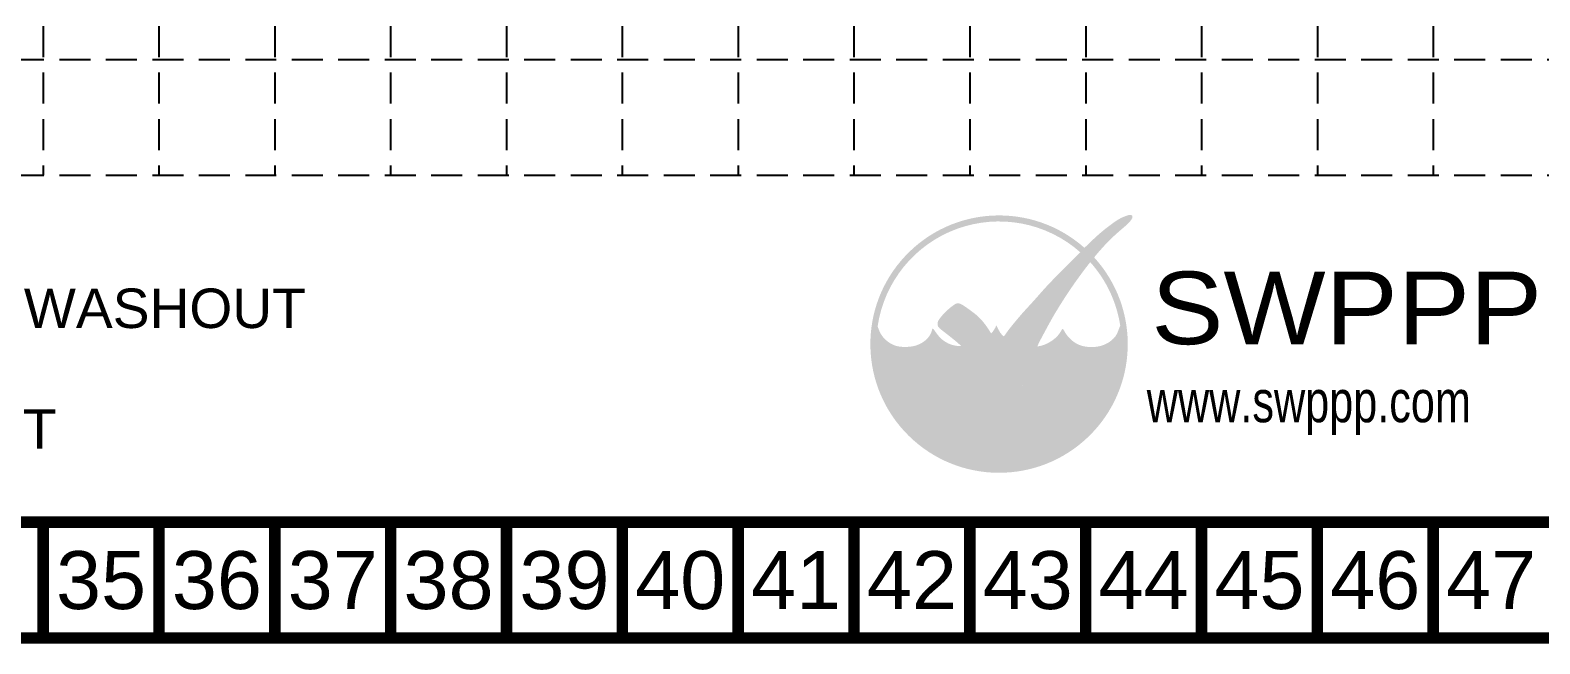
# Model space of a CAD drawing. Header units: inches. Extents: x -1048 to 3444, y -297 to 2513.
# Drawn here: x 1400 to 2313, y -297 to 74 of the extents above; entities that cross this region are included whole.
import ezdxf
from ezdxf.enums import TextEntityAlignment as Align

# ---------------------------------------------------------------- set-up
doc = ezdxf.new("R2010")
doc.units = ezdxf.units.IN
doc.header["$MEASUREMENT"] = 0
doc.linetypes.add('HIDDEN', pattern=[0.375, 0.25, -0.125])
for name, color, linetype in [('BASE', 7, 'Continuous'), ('GRID', 254, 'HIDDEN'), ('LEGEND', 7, 'Continuous'), ('LOGO', 7, 'Continuous')]:
    doc.layers.add(name, color=color, linetype=linetype)
doc.styles.add("L200'", font='ARIAL.TTF', dxfattribs={"height": 0.001969})
doc.styles.add('LOGO1', font='ROCKEB.TTF', dxfattribs={"height": 25})
doc.styles.get("Standard").update_dxf_attribs({"font": 'ARIAL.TTF', "height": 6})

msp = doc.modelspace()

# ---------------------------------------------------------------- hatches: boundary and pattern name
at = {"layer": 'LOGO'}
h = msp.add_hatch(color=170, dxfattribs=at)
h.paths.add_polyline_path([(1980.85, -147.68), (1979.99, -146.79), (1979.33, -146.02), (1978.79, -145.3), (1978.2, -144.41), (1977.56, -143.29), (1977.02, -142.24), (1976.66, -141.51), (1976.29, -140.74), (1975.93, -139.95), (1975.58, -139.15), (1975.07, -137.98), (1974.5, -136.56), (1974.09, -135.47), (1973.83, -134.79), (1973.58, -134.11), (1973.33, -133.44), (1973.08, -132.75), (1972.8, -132.05), (1972.51, -131.32), (1972.21, -130.58), (1971.88, -129.82), (1971.53, -129.04), (1971.17, -128.25), (1970.78, -127.46), (1970.38, -126.66), (1969.95, -125.86), (1969.51, -125.06), (1969.06, -124.27), (1968.59, -123.5), (1968.11, -122.73), (1967.62, -121.99), (1967.13, -121.27), (1966.64, -120.58), (1966.16, -119.92), (1965.68, -119.3), (1965.2, -118.71), (1964.73, -118.15), (1964.24, -117.6), (1963.75, -117.07), (1963.31, -116.62), (1962.01, -116.63), (1960.51, -116.47), (1959.29, -116.24), (1958.45, -116.04), (1957.62, -115.81), (1956.79, -115.52), (1955.59, -115.05), (1954.09, -114.26), (1952.7, -113.36), (1951.46, -112.37), (1950.38, -111.31), (1949.43, -110.23), (1948.63, -109.2), (1947.98, -108.31), (1947.46, -107.57), (1947.2, -107.2), (1946.96, -106.88), (1946.75, -106.61), (1946.56, -106.38), (1946.4, -106.22), (1946.26, -106.11), (1946.14, -106.06), (1946.04, -106.07), (1945.96, -106.13), (1945.88, -106.25), (1945.81, -106.4), (1945.74, -106.6), (1945.67, -106.83), (1945.47, -107.47), (1945.15, -108.39), (1944.74, -109.29), (1944.32, -110.06), (1943.78, -110.86), (1943.15, -111.66), (1942.42, -112.44), (1941.6, -113.2), (1940.68, -113.91), (1939.69, -114.57), (1938.64, -115.16), (1937.55, -115.68), (1936.42, -116.11), (1935.23, -116.47), (1933.95, -116.75), (1932.56, -116.95), (1931.04, -117.08), (1929.46, -117.13), (1927.9, -117.1), (1926.42, -116.98), (1925.06, -116.76), (1923.78, -116.44), (1922.55, -116), (1921.32, -115.43), (1920.09, -114.73), (1918.88, -113.89), (1917.69, -112.91), (1916.85, -112.08), (1916.3, -111.49), (1915.76, -110.83), (1915.23, -110.11), (1914.72, -109.29), (1914.22, -108.35), (1913.73, -107.28), (1913.24, -106.05), (1912.77, -104.65, -0.595729), (2035.29, -59.81), (2036.26, -58.82), (2037.05, -58.02), (2037.88, -57.19, 37.93689), (2043.72, -62.95), (2043.39, -63.35), (2042.71, -64.17), (2042.03, -65.01), (2041.36, -65.84, -0.146449), (2059.52, -104.31), (2059.19, -105.07), (2058.9, -105.77), (2058.64, -106.43), (2058.41, -107.04), (2058.04, -107.97), (2057.63, -108.93), (2057.18, -109.79), (2056.66, -110.6), (2056.08, -111.33), (2055.44, -112.03), (2054.74, -112.7), (2053.98, -113.34), (2053.18, -113.95), (2052.33, -114.51), (2051.45, -115.03), (2050.52, -115.49), (2049.57, -115.9), (2048.58, -116.26), (2047.56, -116.55), (2046.5, -116.79), (2045.42, -116.98), (2044.31, -117.11), (2043.19, -117.2), (2042.07, -117.23), (2040.92, -117.2), (2039.73, -117.1), (2038.49, -116.93), (2037.22, -116.68), (2035.96, -116.34), (2034.73, -115.91), (2033.57, -115.4), (2032.46, -114.79), (2031.4, -114.08), (2030.38, -113.28), (2029.39, -112.37), (2028.45, -111.4), (2027.58, -110.39), (2026.83, -109.4), (2026.25, -108.5), (2025.86, -107.81), (2025.64, -107.43), (2025.45, -107.09), (2025.28, -106.8), (2025.12, -106.57), (2024.97, -106.41), (2024.83, -106.31), (2024.7, -106.29), (2024.57, -106.32), (2024.44, -106.41), (2024.32, -106.54), (2024.19, -106.71), (2024.06, -106.91), (2023.92, -107.13), (2023.78, -107.37), (2023.41, -107.99), (2022.88, -108.81), (2022.19, -109.73), (2021.46, -110.57), (2020.79, -111.25), (2020.06, -111.92), (2019.25, -112.58), (2018.37, -113.23), (2017.41, -113.87), (2016.34, -114.51), (2015.14, -115.15), (2013.81, -115.74), (2012.58, -116.14), (2011.63, -116.4), (2010.55, -116.63), (2009.37, -116.83), (2009.1, -117.49), (2008.8, -118.25), (2008.46, -119.12), (2008.08, -120.09), (2007.67, -121.15), (2007.24, -122.28), (2006.78, -123.48), (2006.31, -124.73), (2005.83, -126.01), (2005.34, -127.32), (2004.85, -128.63), (2004.36, -129.94), (2003.88, -131.24), (2003.42, -132.51), (2002.97, -133.74), (2002.53, -134.91), (2002.13, -136.03), (2001.75, -137.07), (2001.4, -138.02), (2001.07, -138.9), (2000.77, -139.7), (2000.33, -140.84), (1999.78, -142.08), (1999.22, -143.16), (1998.6, -144.15), (1997.93, -145.05), (1997.24, -145.87), (1996.52, -146.63), (1995.8, -147.32), (1995.06, -147.95), (1994.31, -148.51), (1993.53, -149), (1992.72, -149.43), (1991.89, -149.8), (1990.87, -150.18), (1989.69, -150.5), (1988.61, -150.66), (1987.6, -150.67), (1986.63, -150.52), (1985.67, -150.26), (1984.54, -149.88), (1983.56, -149.5), (1982.59, -149.02), (1981.71, -148.43)])
h.paths.add_polyline_path([(1986.91, -108.47), (1985.43, -105.88), (1984.54, -104.01), (1984.02, -105.33), (1982.58, -107.7), (1981.44, -108.99), (1981.57, -109.22), (1981.8, -109.6), (1982.02, -109.95), (1982.22, -110.27), (1982.41, -110.56), (1982.6, -110.81), (1982.77, -111.04), (1982.94, -111.23), (1983.1, -111.41), (1983.26, -111.56), (1983.41, -111.69), (1983.57, -111.8), (1983.72, -111.91), (1983.88, -112), (1984.04, -112.09), (1984.2, -112.16), (1984.36, -112.23), (1984.52, -112.29), (1984.69, -112.34), (1984.85, -112.39), (1985.02, -112.43), (1985.19, -112.46), (1985.35, -112.48), (1985.52, -112.5), (1985.69, -112.52), (1985.85, -112.52), (1986.01, -112.52), (1986.17, -112.51), (1986.32, -112.5), (1986.47, -112.48), (1986.61, -112.45), (1986.75, -112.41), (1986.89, -112.36), (1987.03, -112.31), (1987.17, -112.25), (1987.31, -112.18), (1987.45, -112.1), (1987.59, -112.02), (1987.74, -111.93), (1987.89, -111.83), (1988.04, -111.72), (1988.19, -111.61), (1988.34, -111.48), (1988.5, -111.34), (1988.65, -111.19), (1988.81, -111.03), (1988.97, -110.86), (1989.07, -110.74), (1987.98, -109.82)], flags=17)
msp.add_hatch(color=240, dxfattribs=at).paths.add_polyline_path([(2051.34, -45.05), (2052.92, -43.84), (2054.26, -42.84), (2055.4, -42.01), (2056.36, -41.34), (2057.16, -40.8), (2057.84, -40.36), (2058.41, -40.01), (2058.91, -39.73), (2059.35, -39.48), (2059.75, -39.27), (2060.11, -39.09), (2060.44, -38.93), (2060.74, -38.79), (2061.03, -38.67), (2061.3, -38.55), (2061.57, -38.45), (2061.83, -38.34), (2062.09, -38.24), (2062.34, -38.13), (2062.59, -38.04), (2062.83, -37.94), (2063.07, -37.85), (2063.29, -37.77), (2063.51, -37.7), (2063.71, -37.63), (2063.9, -37.57), (2064.08, -37.52), (2064.25, -37.47), (2064.42, -37.43), (2064.58, -37.4), (2064.73, -37.37), (2064.88, -37.35), (2065.02, -37.34), (2065.17, -37.32), (2065.31, -37.32), (2065.44, -37.31), (2065.57, -37.31), (2065.7, -37.32), (2065.82, -37.33), (2065.93, -37.34), (2066.04, -37.35), (2066.13, -37.37), (2066.23, -37.4), (2066.31, -37.42), (2066.39, -37.45), (2066.47, -37.49), (2066.53, -37.52), (2066.59, -37.56), (2066.65, -37.61), (2066.7, -37.66), (2066.74, -37.72), (2066.78, -37.78), (2066.81, -37.84), (2066.84, -37.91), (2066.86, -37.99), (2066.88, -38.07), (2066.89, -38.17), (2066.9, -38.26), (2066.91, -38.36), (2066.91, -38.47), (2066.9, -38.58), (2066.89, -38.69), (2066.87, -38.8), (2066.84, -38.91), (2066.81, -39.03), (2066.77, -39.14), (2066.72, -39.25), (2066.66, -39.37), (2066.59, -39.5), (2066.51, -39.64), (2066.43, -39.78), (2066.33, -39.93), (2066.22, -40.1), (2066.11, -40.28), (2065.98, -40.47), (2065.84, -40.67), (2065.68, -40.88), (2065.51, -41.1), (2065.33, -41.33), (2065.13, -41.56), (2064.92, -41.8), (2064.68, -42.05), (2064.41, -42.32), (2064.1, -42.62), (2063.74, -42.96), (2063.32, -43.34), (2062.84, -43.77), (2062.28, -44.26), (2061.65, -44.81), (2060.94, -45.42), (2060.19, -46.07), (2059.39, -46.75), (2058.57, -47.47), (2057.74, -48.2), (2056.91, -48.93), (2056.11, -49.66), (2055.33, -50.38), (2054.57, -51.08), (2053.85, -51.78), (2053.13, -52.48), (2052.43, -53.19), (2051.74, -53.9), (2051.05, -54.62), (2050.36, -55.36), (2049.66, -56.12), (2048.96, -56.89), (2048.25, -57.68), (2047.54, -58.48), (2046.83, -59.29), (2046.13, -60.1), (2045.43, -60.92), (2044.74, -61.73), (2044.06, -62.54), (2043.39, -63.35), (2042.71, -64.17), (2042.03, -65.01), (2041.34, -65.87), (2040.63, -66.77), (2039.89, -67.71), (2039.13, -68.7), (2038.34, -69.74), (2037.52, -70.83), (2036.67, -71.96), (2035.82, -73.12), (2034.96, -74.29), (2034.1, -75.48), (2033.25, -76.66), (2032.41, -77.83), (2031.6, -78.99), (2030.8, -80.13), (2030.02, -81.26), (2029.25, -82.4), (2028.48, -83.54), (2027.71, -84.69), (2026.94, -85.86), (2026.16, -87.06), (2025.37, -88.28), (2024.57, -89.53), (2023.77, -90.79), (2022.98, -92.05), (2022.2, -93.3), (2021.45, -94.54), (2020.71, -95.74), (2020.01, -96.91), (2019.35, -98.04), (2018.72, -99.12), (2018.12, -100.18), (2017.54, -101.21), (2016.97, -102.23), (2016.41, -103.25), (2015.85, -104.28), (2015.29, -105.32), (2014.71, -106.38), (2014.14, -107.45), (2013.56, -108.51), (2013.01, -109.55), (2012.47, -110.55), (2011.97, -111.5), (2011.5, -112.38), (2011.09, -113.18), (2010.73, -113.88), (2010.42, -114.5), (2010.14, -115.08), (2009.88, -115.65), (2009.63, -116.22), (2009.37, -116.82), (2009.1, -117.49), (2008.8, -118.25), (2008.46, -119.12), (2008.08, -120.09), (2007.67, -121.15), (2007.24, -122.28), (2006.78, -123.48), (2006.31, -124.73), (2005.83, -126.01), (2005.34, -127.32), (2004.85, -128.63), (2004.36, -129.94), (2003.88, -131.24), (2003.42, -132.51), (2002.97, -133.74), (2002.53, -134.91), (2002.13, -136.03), (2001.75, -137.07), (2001.4, -138.02), (2001.07, -138.9), (2000.77, -139.7), (2000.48, -140.44), (2000.2, -141.12), (1999.93, -141.75), (1999.65, -142.34), (1999.36, -142.9), (1999.06, -143.42), (1998.75, -143.92), (1998.42, -144.39), (1998.09, -144.84), (1997.75, -145.27), (1997.4, -145.68), (1997.05, -146.07), (1996.69, -146.45), (1996.34, -146.8), (1995.98, -147.15), (1995.62, -147.48), (1995.25, -147.79), (1994.88, -148.09), (1994.5, -148.37), (1994.12, -148.63), (1993.72, -148.88), (1993.32, -149.11), (1992.92, -149.33), (1992.51, -149.53), (1992.09, -149.71), (1991.68, -149.88), (1991.27, -150.03), (1990.87, -150.17), (1990.47, -150.29), (1990.08, -150.39), (1989.71, -150.48), (1989.34, -150.55), (1988.98, -150.61), (1988.62, -150.65), (1988.28, -150.67), (1987.93, -150.67), (1987.6, -150.65), (1987.26, -150.62), (1986.93, -150.57), (1986.6, -150.5), (1986.27, -150.43), (1985.94, -150.34), (1985.61, -150.24), (1985.28, -150.13), (1984.95, -150.02), (1984.61, -149.9), (1984.28, -149.78), (1983.94, -149.65), (1983.6, -149.51), (1983.27, -149.36), (1982.94, -149.2), (1982.62, -149.02), (1982.31, -148.83), (1982, -148.62), (1981.7, -148.4), (1981.4, -148.16), (1981.12, -147.91), (1980.83, -147.65), (1980.56, -147.37), (1980.28, -147.09), (1980.01, -146.8), (1979.75, -146.51), (1979.48, -146.19), (1979.21, -145.86), (1978.93, -145.5), (1978.65, -145.09), (1978.36, -144.64), (1978.05, -144.14), (1977.72, -143.57), (1977.38, -142.94), (1977.02, -142.24), (1976.66, -141.51), (1976.29, -140.74), (1975.93, -139.95), (1975.58, -139.15), (1975.24, -138.37), (1974.92, -137.6), (1974.62, -136.87), (1974.35, -136.16), (1974.09, -135.47), (1973.83, -134.79), (1973.58, -134.11), (1973.33, -133.44), (1973.08, -132.75), (1972.8, -132.05), (1972.51, -131.32), (1972.21, -130.58), (1971.88, -129.82), (1971.53, -129.04), (1971.17, -128.25), (1970.78, -127.46), (1970.38, -126.66), (1969.95, -125.86), (1969.51, -125.06), (1969.06, -124.27), (1968.59, -123.5), (1968.11, -122.73), (1967.62, -121.99), (1967.13, -121.27), (1966.64, -120.58), (1966.16, -119.92), (1965.68, -119.3), (1965.2, -118.71), (1964.73, -118.15), (1964.24, -117.6), (1963.75, -117.07), (1963.24, -116.55), (1962.71, -116.04), (1962.16, -115.52), (1961.58, -115), (1960.98, -114.47), (1960.36, -113.94), (1959.72, -113.41), (1959.07, -112.87), (1958.41, -112.34), (1957.75, -111.81), (1957.09, -111.28), (1956.43, -110.76), (1955.78, -110.25), (1955.15, -109.75), (1954.54, -109.27), (1953.95, -108.81), (1953.4, -108.38), (1952.88, -107.98), (1952.41, -107.61), (1951.98, -107.28), (1951.6, -106.98), (1951.27, -106.71), (1950.97, -106.47), (1950.7, -106.24), (1950.46, -106.04), (1950.25, -105.85), (1950.06, -105.66), (1949.89, -105.48), (1949.73, -105.3), (1949.59, -105.12), (1949.47, -104.94), (1949.37, -104.76), (1949.27, -104.58), (1949.2, -104.39), (1949.13, -104.19), (1949.08, -103.99), (1949.04, -103.79), (1949.02, -103.58), (1949, -103.37), (1949, -103.15), (1949.01, -102.94), (1949.03, -102.72), (1949.06, -102.51), (1949.1, -102.3), (1949.15, -102.09), (1949.22, -101.88), (1949.3, -101.67), (1949.4, -101.44), (1949.52, -101.21), (1949.66, -100.96), (1949.82, -100.69), (1950, -100.41), (1950.21, -100.11), (1950.44, -99.79), (1950.7, -99.46), (1950.97, -99.1), (1951.27, -98.74), (1951.59, -98.36), (1951.94, -97.96), (1952.3, -97.56), (1952.68, -97.14), (1953.08, -96.72), (1953.49, -96.29), (1953.92, -95.87), (1954.35, -95.44), (1954.79, -95.03), (1955.24, -94.62), (1955.69, -94.23), (1956.13, -93.85), (1956.57, -93.49), (1957, -93.14), (1957.41, -92.82), (1957.8, -92.52), (1958.16, -92.25), (1958.5, -92.01), (1958.81, -91.79), (1959.09, -91.6), (1959.34, -91.44), (1959.57, -91.3), (1959.79, -91.19), (1959.99, -91.08), (1960.18, -91), (1960.37, -90.93), (1960.56, -90.87), (1960.74, -90.82), (1960.92, -90.78), (1961.1, -90.76), (1961.28, -90.74), (1961.46, -90.74), (1961.64, -90.75), (1961.82, -90.77), (1961.99, -90.8), (1962.16, -90.85), (1962.34, -90.9), (1962.52, -90.97), (1962.7, -91.04), (1962.88, -91.12), (1963.07, -91.21), (1963.26, -91.3), (1963.46, -91.4), (1963.67, -91.51), (1963.9, -91.63), (1964.15, -91.76), (1964.41, -91.91), (1964.71, -92.09), (1965.03, -92.3), (1965.39, -92.53), (1965.79, -92.8), (1966.22, -93.1), (1966.68, -93.42), (1967.16, -93.77), (1967.67, -94.14), (1968.2, -94.53), (1968.74, -94.92), (1969.28, -95.33), (1969.84, -95.74), (1970.39, -96.16), (1970.95, -96.58), (1971.5, -97.01), (1972.05, -97.45), (1972.59, -97.9), (1973.12, -98.35), (1973.63, -98.82), (1974.13, -99.29), (1974.62, -99.77), (1975.09, -100.27), (1975.55, -100.77), (1976, -101.29), (1976.45, -101.82), (1976.89, -102.36), (1977.32, -102.92), (1977.75, -103.48), (1978.18, -104.06), (1978.59, -104.64), (1979, -105.21), (1979.39, -105.78), (1979.77, -106.34), (1980.12, -106.88), (1980.46, -107.4), (1980.77, -107.9), (1981.06, -108.37), (1981.32, -108.81), (1981.57, -109.22), (1981.8, -109.6), (1982.02, -109.95), (1982.22, -110.27), (1982.41, -110.56), (1982.6, -110.81), (1982.77, -111.04), (1982.94, -111.23), (1983.1, -111.41), (1983.26, -111.56), (1983.41, -111.69), (1983.57, -111.8), (1983.72, -111.91), (1983.88, -112), (1984.04, -112.09), (1984.2, -112.16), (1984.36, -112.23), (1984.52, -112.29), (1984.69, -112.34), (1984.85, -112.39), (1985.02, -112.43), (1985.19, -112.46), (1985.35, -112.48), (1985.52, -112.5), (1985.69, -112.52), (1985.85, -112.52), (1986.01, -112.52), (1986.17, -112.51), (1986.32, -112.5), (1986.47, -112.48), (1986.61, -112.45), (1986.75, -112.41), (1986.89, -112.36), (1987.03, -112.31), (1987.17, -112.25), (1987.31, -112.18), (1987.45, -112.1), (1987.59, -112.02), (1987.74, -111.93), (1987.89, -111.83), (1988.04, -111.72), (1988.19, -111.61), (1988.34, -111.48), (1988.5, -111.34), (1988.65, -111.19), (1988.81, -111.03), (1988.97, -110.86), (1989.13, -110.68), (1989.3, -110.48), (1989.47, -110.26), (1989.66, -110.02), (1989.85, -109.77), (1990.05, -109.49), (1990.27, -109.19), (1990.5, -108.86), (1990.75, -108.52), (1991.01, -108.15), (1991.29, -107.76), (1991.59, -107.35), (1991.91, -106.93), (1992.24, -106.48), (1992.6, -106.02), (1992.98, -105.54), (1993.38, -105.04), (1993.8, -104.52), (1994.24, -103.98), (1994.7, -103.41), (1995.18, -102.83), (1995.68, -102.22), (1996.21, -101.59), (1996.75, -100.93), (1997.31, -100.26), (1997.9, -99.56), (1998.51, -98.83), (1999.15, -98.09), (1999.81, -97.33), (2000.5, -96.54), (2001.22, -95.73), (2001.97, -94.91), (2002.73, -94.08), (2003.5, -93.24), (2004.26, -92.41), (2005.03, -91.58), (2005.78, -90.76), (2006.51, -89.96), (2007.21, -89.18), (2007.89, -88.42), (2008.56, -87.67), (2009.21, -86.93), (2009.86, -86.2), (2010.5, -85.47), (2011.15, -84.73), (2011.81, -83.99), (2012.49, -83.23), (2013.18, -82.46), (2013.88, -81.68), (2014.61, -80.89), (2015.36, -80.07), (2016.14, -79.24), (2016.94, -78.4), (2017.76, -77.53), (2018.62, -76.65), (2019.49, -75.75), (2020.38, -74.85), (2021.28, -73.95), (2022.18, -73.05), (2023.07, -72.16), (2023.95, -71.28), (2024.81, -70.43), (2025.64, -69.61), (2026.44, -68.81), (2027.22, -68.03), (2027.99, -67.27), (2028.74, -66.51), (2029.49, -65.76), (2030.23, -65.02), (2030.96, -64.27), (2031.7, -63.51), (2032.44, -62.74), (2033.19, -61.97), (2033.95, -61.19), (2034.71, -60.41), (2035.48, -59.61), (2036.26, -58.82), (2037.05, -58.02), (2037.85, -57.21), (2038.66, -56.41), (2039.49, -55.6), (2040.31, -54.8), (2041.13, -54), (2041.96, -53.22), (2042.78, -52.44), (2043.59, -51.69), (2044.39, -50.94), (2045.2, -50.2), (2046.04, -49.45), (2046.93, -48.67), (2047.88, -47.86), (2048.92, -46.99), (2050.07, -46.06)])

# ---------------------------------------------------------------- linework, layer by layer
at = {"layer": 'BASE', "const_width": 7.01}
for points in [[(-1044.48, -293.23), (3440, -293.23), (3440, 2509.57), (-1044.48, 2509.57)], [(-974.41, -223.16), (3369.93, -223.16), (3369.93, 2439.5), (-974.41, 2439.5)]]:
    msp.add_lwpolyline(points, close=True, dxfattribs=at)
for points in [[(1407.97, -293.23), (1407.97, -223.16)], [(1478.04, -293.23), (1478.04, -223.16)], [(1548.11, -293.23), (1548.11, -223.16)], [(1618.18, -293.23), (1618.18, -223.16)], [(1688.25, -293.23), (1688.25, -223.16)], [(1758.32, -293.23), (1758.32, -223.16)], [(1828.39, -293.23), (1828.39, -223.16)], [(1898.46, -293.23), (1898.46, -223.16)], [(1968.53, -293.23), (1968.53, -223.16)], [(2038.6, -293.23), (2038.6, -223.16)], [(2108.67, -293.23), (2108.67, -223.16)], [(2178.74, -293.23), (2178.74, -223.16)], [(2248.81, -293.23), (2248.81, -223.16)]]:
    msp.add_lwpolyline(points, dxfattribs=at)
at = {"layer": 'GRID', "color": 252, "linetype": 'HIDDEN', "ltscale": 75}
for p, q in [((1407.97, 2439.5), (1407.97, -13.26)), ((1478.04, 2439.5), (1478.04, -13.26)), ((1548.11, 2439.5), (1548.11, -13.26)), ((1618.18, 2439.5), (1618.18, -13.26)), ((1688.25, 2439.5), (1688.25, -13.26)), ((1758.32, 2439.5), (1758.32, -13.26)), ((1828.39, 2439.5), (1828.39, -13.26)), ((1898.46, 2439.5), (1898.46, -13.26)), ((1968.53, 2439.5), (1968.53, -13.26)), ((2038.6, 2439.5), (2038.6, -13.26)), ((2108.67, 2439.5), (2108.67, -13.26)), ((2178.74, 2439.5), (2178.74, -13.26)), ((2248.81, 2439.5), (2248.81, -13.26)), ((-972.84, 56.81), (3371.5, 56.81)), ((-972.84, -13.26), (3371.5, -13.26))]:
    msp.add_line(p, q, dxfattribs=at)

# ---------------------------------------------------------------- texts
at = {"layer": 'BASE'}
for s, p in [('35', (1443.01, -258.19)), ('36', (1513.08, -258.19)), ('37', (1583.15, -258.19)), ('38', (1653.22, -258.19)), ('39', (1723.29, -258.19)), ('40', (1793.36, -258.19)), ('41', (1863.43, -258.19)), ('42', (1933.5, -258.19)), ('43', (2003.57, -258.19)), ('44', (2073.64, -258.19)), ('45', (2143.71, -258.19)), ('46', (2213.78, -258.19)), ('47', (2283.85, -258.19))]:
    msp.add_text(s, height=35.035, dxfattribs=at).set_placement(p, align=Align.MIDDLE_CENTER)
at = {"layer": 'LEGEND', "style": "L200'"}
for s, height, p in [('CONCRETE WASHOUT', 23.8932, (1199.75, -105.7)), ('SODDED LOT', 23.893, (1199.12, -178.68))]:
    msp.add_text(s, height=height, dxfattribs=at).set_placement(p)
at = {"layer": 'LOGO', "style": 'LOGO1'}
for s, height, width, p in [('SWPPP', 43.897, 1.115, (2078.29, -115.47)), ('www.swppp.com', 25.3819, 0.77, (2075.55, -162.69))]:
    msp.add_text(s, height=height, dxfattribs=dict(at, width=width)).set_placement(p)

doc.saveas('drawing.dxf')
